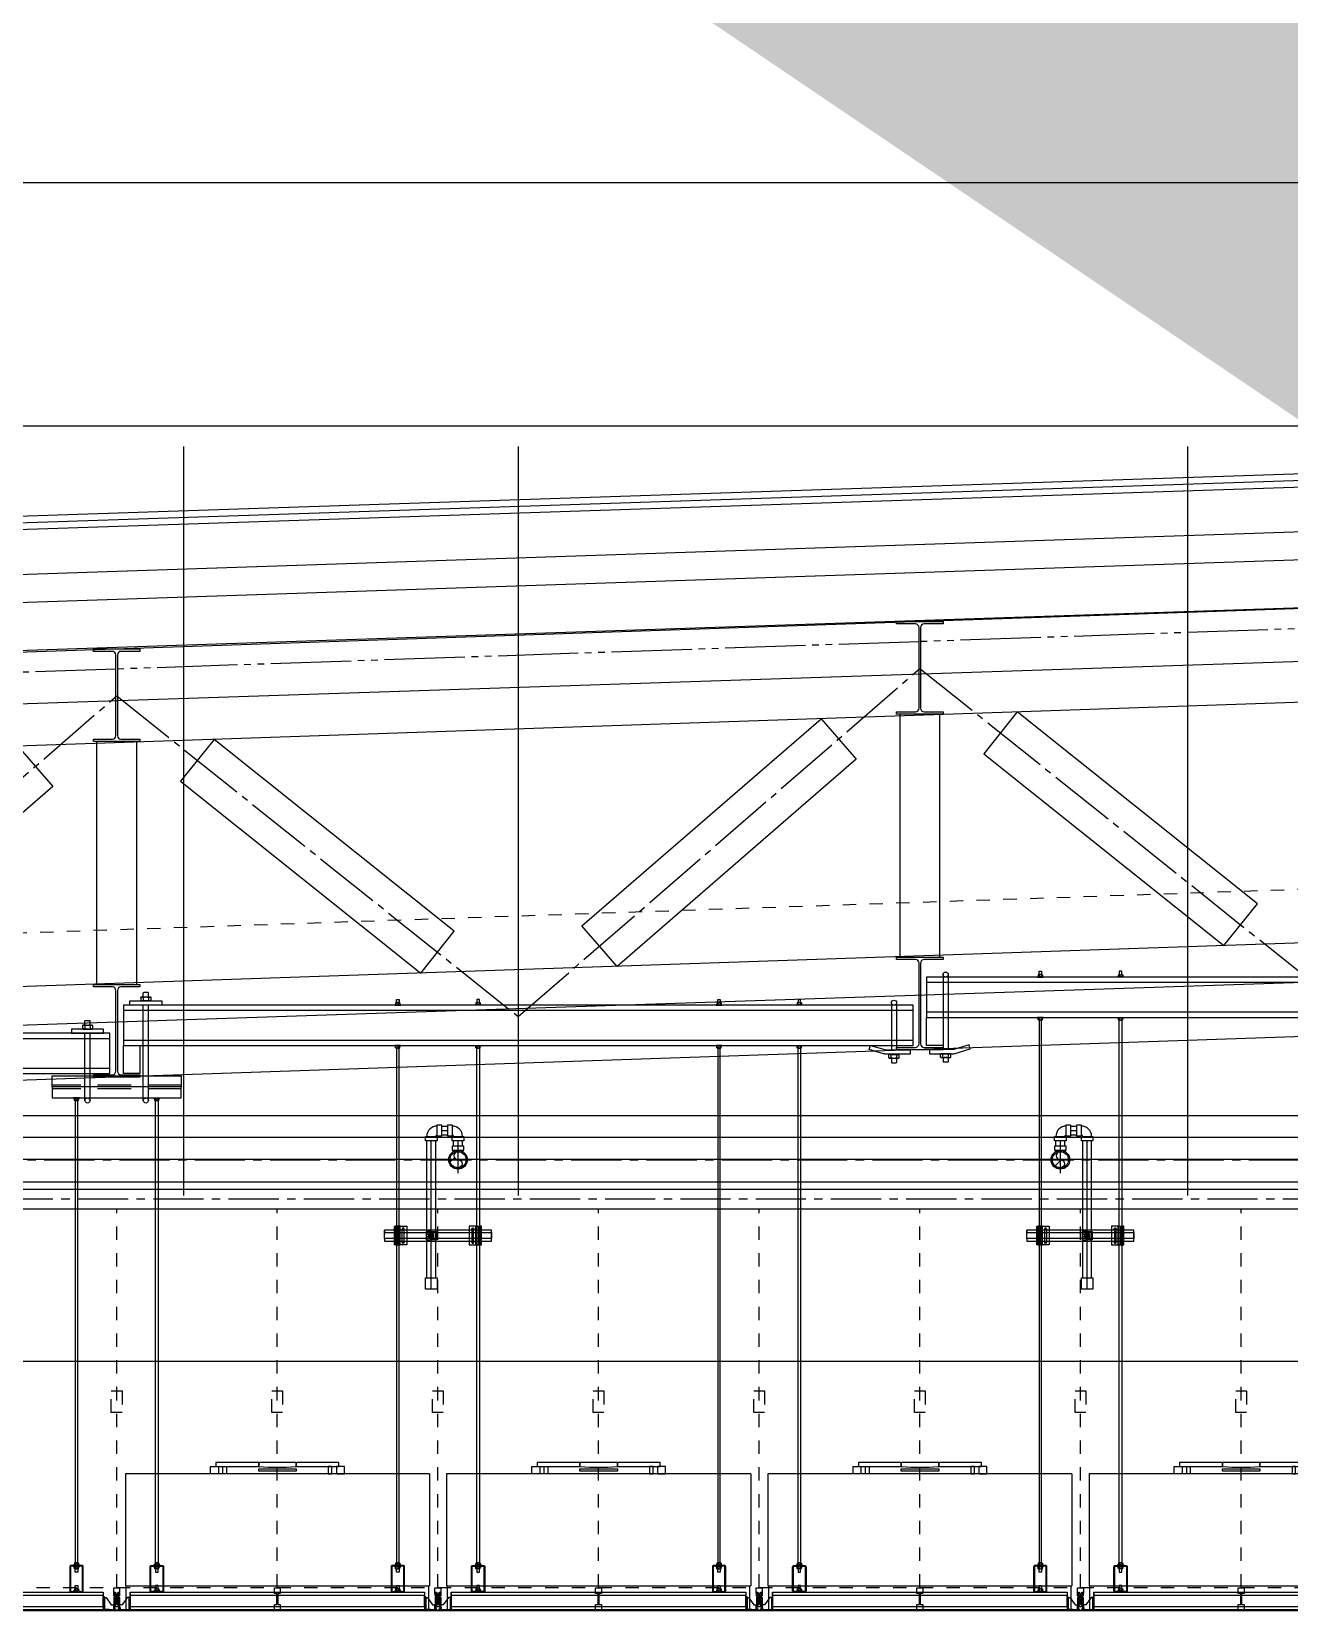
# Model space of a CAD drawing. Header units: millimetres. Extents: x -192235 to 515711, y 45168 to 947868.
# Drawn here: x 105682 to 110381, y 471200 to 477100 of the extents above; entities that cross this region are included whole.
import ezdxf

# ---------------------------------------------------------------- set-up
doc = ezdxf.new("R2010")
doc.units = ezdxf.units.MM
doc.header["$LTSCALE"] = 1000
doc.header["$PDMODE"] = 1
for name, pattern in [('CENTER2', [1.125, 0.75, -0.125, 0.125, -0.125]), ('HIDDEN', [0.375, 0.25, -0.125]), ('HIDDEN2', [4.7625, 3.175, -1.5875]), ('TPH12-SEC-@20-1$0$CENTERK0', [0.65, 0.5, -0.05, 0.05, -0.05]), ('TPH12-SEC-@20-1$0$CENTERK5', [6.916, 6.667, -0.083, 0.083, -0.083]), ('TPH12-SEC-@20-1$0$DOTK1', [0.1, 0.05, -0.05]), ('TPH12-SEC-@20-1$0$PHANTOMK1', [1.415, 1, -0.083, 0.083, -0.083, 0.083, -0.083]), ('YCD-Xfa-Sec-24$0$HIDDEN', [0.375, 0.25, -0.125]), ('YCD-Xfa-Sec-24$0$HIDDEN2', [0.1875, 0.125, -0.0625])]:
    doc.linetypes.add(name, pattern=pattern)
for name, color, linetype in [('FS-LINE', 10, 'Continuous'), ('TPH12-SEC-@20-1$0$$FFU', 252, 'TPH12-SEC-@20-1$0$DOTK1'), ('TPH12-SEC-@20-1$0$H-SIN', 252, 'TPH12-SEC-@20-1$0$CENTERK5'), ('TPH12-SEC-@20-1$0$MEJI', 252, 'Continuous'), ('TPH12-SEC-@20-1$0$SIAGE1', 252, 'Continuous'), ('TPH12-SEC-@20-1$0$STEEL2', 252, 'Continuous'), ('TPH12-SEC-@20-1$0$STEEL3', 252, 'Continuous'), ('TPH12-SEC-@20-1$0$SUGATA3', 252, 'Continuous'), ('YCD-Xfa-Sec-24$0$A-C-Ceil-Hand_3-8', 2, 'Continuous'), ('YCD-Xfa-Sec-24$0$A-C-Ceiling Grid', 15, 'Continuous'), ('YCD-Xfa-Sec-24$0$Ceil-Sup-150', 3, 'Continuous'), ('YCD-Xfa-Sec-24$0$Ceil-Sup-P1001', 3, 'Continuous'), ('YCD-Xfa-Sec-24$0$FFU', 145, 'Continuous'), ('YFM1P-短$0$M-FOUN', 252, 'Continuous')]:
    doc.layers.add(name, color=color, linetype=linetype)

# ---------------------------------------------------------------- blocks, each defined once
blk = doc.blocks.new('TPH12-SEC-@20-1')
at = {"layer": 'DEFPOINTS'}
for p, q in [((100000, 474600), (145000, 476100)), ((100000, 474400), (145000, 475900)), ((106250, 475550), (106250, 472750)), ((107500, 475550), (107500, 472750)), ((110000, 475550), (110000, 472750)), ((100000, 473200), (145000, 474700))]:
    blk.add_line(p, q, dxfattribs=at)
at = {"layer": 'TPH12-SEC-@20-1$0$$FFU'}
for p, q in [((129650, 474550.3), (100343.2, 473550.1)), ((106000, 471285), (106000, 472700)), ((106600, 471285), (106600, 472700)), ((107200, 471285), (107200, 472700)), ((107800, 471285), (107800, 472700)), ((108400, 471285), (108400, 472700)), ((109000, 471285), (109000, 472700)), ((109600, 471285), (109600, 472700)), ((110200, 471285), (110200, 472700)), ((189650, 471285), (100350, 471285)), ((189650, 471200), (100350, 471200))]:
    blk.add_line(p, q, dxfattribs=at)
for points in [[(105980, 471940), (105980, 472020), (105980, 472020), (106020, 472020), (106020, 471940)], [(106580, 471940), (106580, 472020), (106580, 472020), (106620, 472020), (106620, 471940)], [(107180, 471940), (107180, 472020), (107180, 472020), (107220, 472020), (107220, 471940)], [(107780, 471940), (107780, 472020), (107780, 472020), (107820, 472020), (107820, 471940)], [(108380, 471940), (108380, 472020), (108380, 472020), (108420, 472020), (108420, 471940)], [(108980, 471940), (108980, 472020), (108980, 472020), (109020, 472020), (109020, 471940)], [(109580, 471940), (109580, 472020), (109580, 472020), (109620, 472020), (109620, 471940)], [(110180, 471940), (110180, 472020), (110180, 472020), (110220, 472020), (110220, 471940)], [(106011, 471203), (106032.5, 471203), (106032.5, 471200), (105967.5, 471200), (105967.5, 471203), (105989, 471203), (105989, 471222), (105998.5, 471222), (105998.5, 471263), (105989, 471263), (105989, 471285), (106011, 471285), (106011, 471263), (106001.5, 471263), (106001.5, 471222), (106011, 471222)], [(106611, 471203), (106632.5, 471203), (106632.5, 471200), (106567.5, 471200), (106567.5, 471203), (106589, 471203), (106589, 471222), (106598.5, 471222), (106598.5, 471263), (106589, 471263), (106589, 471285), (106611, 471285), (106611, 471263), (106601.5, 471263), (106601.5, 471222), (106611, 471222)], [(107211, 471203), (107232.5, 471203), (107232.5, 471200), (107167.5, 471200), (107167.5, 471203), (107189, 471203), (107189, 471222), (107198.5, 471222), (107198.5, 471263), (107189, 471263), (107189, 471285), (107211, 471285), (107211, 471263), (107201.5, 471263), (107201.5, 471222), (107211, 471222)], [(107811, 471203), (107832.5, 471203), (107832.5, 471200), (107767.5, 471200), (107767.5, 471203), (107789, 471203), (107789, 471222), (107798.5, 471222), (107798.5, 471263), (107789, 471263), (107789, 471285), (107811, 471285), (107811, 471263), (107801.5, 471263), (107801.5, 471222), (107811, 471222)], [(108411, 471203), (108432.5, 471203), (108432.5, 471200), (108367.5, 471200), (108367.5, 471203), (108389, 471203), (108389, 471222), (108398.5, 471222), (108398.5, 471263), (108389, 471263), (108389, 471285), (108411, 471285), (108411, 471263), (108401.5, 471263), (108401.5, 471222), (108411, 471222)], [(109011, 471203), (109032.5, 471203), (109032.5, 471200), (108967.5, 471200), (108967.5, 471203), (108989, 471203), (108989, 471222), (108998.5, 471222), (108998.5, 471263), (108989, 471263), (108989, 471285), (109011, 471285), (109011, 471263), (109001.5, 471263), (109001.5, 471222), (109011, 471222)], [(109611, 471203), (109632.5, 471203), (109632.5, 471200), (109567.5, 471200), (109567.5, 471203), (109589, 471203), (109589, 471222), (109598.5, 471222), (109598.5, 471263), (109589, 471263), (109589, 471285), (109611, 471285), (109611, 471263), (109601.5, 471263), (109601.5, 471222), (109611, 471222)], [(110211, 471203), (110232.5, 471203), (110232.5, 471200), (110167.5, 471200), (110167.5, 471203), (110189, 471203), (110189, 471222), (110198.5, 471222), (110198.5, 471263), (110189, 471263), (110189, 471285), (110211, 471285), (110211, 471263), (110201.5, 471263), (110201.5, 471222), (110211, 471222)]]:
    blk.add_lwpolyline(points, close=True, dxfattribs=at)
at = {"layer": 'TPH12-SEC-@20-1$0$H-SIN'}
blk.add_line((84160.9, 471200), (201769.6, 471200), dxfattribs=at)
at = {"layer": 'TPH12-SEC-@20-1$0$MEJI'}
for p, q in [((143050, 476535), (98300, 476535)), ((115750, 475625), (98300, 475625))]:
    blk.add_line(p, q, dxfattribs=at)
at = {"layer": 'TPH12-SEC-@20-1$0$SIAGE1'}
for p, q in [((145000, 476382.9), (99350, 474861.2)), ((145000, 476277.8), (99538.5, 474762.4))]:
    blk.add_line(p, q, dxfattribs=at)
at = {"layer": 'TPH12-SEC-@20-1$0$STEEL2'}
for points in [[(108913, 474895.2), (109087, 474895.2), (109087, 474886.2), (109016, 474886.2, 0.414214), (109003, 474873.2), (109003, 474571.2, 0.414214), (109016, 474558.2), (109087, 474558.2), (109087, 474549.2), (108913, 474549.2), (108913, 474558.2), (108984, 474558.2, 0.414214), (108997, 474571.2), (108997, 474873.2, 0.414214), (108984, 474886.2), (108913, 474886.2)], [(105913, 474792.8), (106087, 474792.8), (106087, 474783.8), (106016, 474783.8, 0.414214), (106003, 474770.8), (106003, 474468.8, 0.414214), (106016, 474455.8), (106087, 474455.8), (106087, 474446.8), (105913, 474446.8), (105913, 474455.8), (105984, 474455.8, 0.414214), (105997, 474468.8), (105997, 474770.8, 0.414214), (105984, 474783.8), (105913, 474783.8)], [(108913, 473641.2), (109087, 473641.2), (109087, 473632.2), (109016, 473632.2, 0.414214), (109003, 473619.2), (109003, 473317.2, 0.414214), (109016, 473304.2), (109087, 473304.2), (109087, 473295.2), (108913, 473295.2), (108913, 473304.2), (108984, 473304.2, 0.414214), (108997, 473317.2), (108997, 473619.2, 0.414214), (108984, 473632.2), (108913, 473632.2)], [(105913, 473538.8), (106087, 473538.8), (106087, 473529.8), (106016, 473529.8, 0.414214), (106003, 473516.8), (106003, 473214.8, 0.414214), (106016, 473201.8), (106087, 473201.8), (106087, 473192.8), (105913, 473192.8), (105913, 473201.8), (105984, 473201.8, 0.414214), (105997, 473214.8), (105997, 473516.8, 0.414214), (105984, 473529.8), (105913, 473529.8)]]:
    blk.add_lwpolyline(points, format="xyb", close=True, dxfattribs=at)
at = {"layer": 'TPH12-SEC-@20-1$0$STEEL3'}
for p, q in [((129650, 475600), (100350, 474600)), ((129650, 475249.8), (100350, 474249.8)), ((129650, 474350.2), (100350, 473350.2)), ((129650, 474000), (100350, 473000))]:
    blk.add_line(p, q, dxfattribs=at)
at = {"layer": 'TPH12-SEC-@20-1$0$STEEL3', "linetype": 'TPH12-SEC-@20-1$0$PHANTOMK1', "ltscale": 0.3}
for p, q in [((111997, 474922.5), (109003, 474820.3)), ((108997, 474820.1), (106003, 474717.9)), ((105997, 474717.7), (103003, 474615.5))]:
    blk.add_line(p, q, dxfattribs=at)
at = {"layer": 'TPH12-SEC-@20-1$0$STEEL3', "linetype": 'TPH12-SEC-@20-1$0$CENTERK0', "ltscale": 0.5}
for p, q in [((107500, 473419.1), (109000, 474720.1)), ((109000, 474720.1), (110500, 473521.5)), ((104500, 473316.7), (106000, 474617.7)), ((106000, 474617.7), (107500, 473419.1))]:
    blk.add_line(p, q, dxfattribs=at)
at = {"layer": 'TPH12-SEC-@20-1$0$STEEL3'}
for points in [[(108925, 473641.2), (109075, 473641.2), (109075, 474549.2), (108925, 474549.2)], [(110136.2, 473684.2), (110261.1, 473840.4), (109363.8, 474557.4), (109238.9, 474401.2)], [(107869, 473606.8), (107738, 473757.9), (108631, 474532.4), (108762, 474381.3)], [(104869, 473504.4), (104738, 473655.5), (105631, 474430), (105762, 474278.9)], [(105925, 473538.8), (106075, 473538.8), (106075, 474446.8), (105925, 474446.8)], [(107136.2, 473581.8), (107261.1, 473738.1), (106363.8, 474455), (106238.9, 474298.8)]]:
    blk.add_lwpolyline(points, close=True, dxfattribs=at)
at = {"layer": 'TPH12-SEC-@20-1$0$SUGATA3'}
for p, q in [((145000, 476600), (99350, 475078.3)), ((145000, 476575), (99350, 475053.3)), ((145000, 476550), (99350, 475028.3))]:
    blk.add_line(p, q, dxfattribs=at)
blk = doc.blocks.new('YFM1P-短')
at = {"layer": 'YFM1P-短$0$M-FOUN'}
blk.add_line((190000, 473050), (100000, 473050), dxfattribs=at)
at = {"layer": 'YFM1P-短$0$M-FOUN', "color": 4}
for p, q in [((100000, 472885), (190000, 472885)), ((100000, 472130), (190000, 472130))]:
    blk.add_line(p, q, dxfattribs=at)
blk = doc.blocks.new('YCD-Xfa-Sec-24$0$Cap-4')
for p, q in [((1.76, 0), (-1.76, 0)), ((-1.9, -1.31), (-1.9, -0.18)), ((-1.9, -1.31), (-1.9, -0.18)), ((1.76, -1.49), (-1.76, -1.49)), ((1.76, -1.49), (-1.76, -1.49)), ((-1.39, -0.05), (-1.75, -0.05)), ((-1.39, -0.05), (-1.75, -0.05)), ((-1.39, -1.44), (-1.75, -1.44)), ((-1.39, -1.44), (-1.75, -1.44)), ((-1.02, -1.31), (-1.02, -0.18)), ((-1.02, -1.31), (-1.02, -0.18)), ((-0.95, -1.49), (-0.95, -3.09)), ((-0.95, -3.09), (-0.82, -3.22)), ((0.82, -3.22), (-0.82, -3.22)), ((0.53, -0.05), (-0.53, -0.05)), ((0.53, -0.05), (-0.53, -0.05)), ((0.53, -1.44), (-0.53, -1.44)), ((0.53, -1.44), (-0.53, -1.44)), ((0.82, -3.22), (0.95, -3.09)), ((0.95, -1.49), (0.95, -3.09)), ((1.02, -1.31), (1.02, -0.18)), ((1.02, -1.31), (1.02, -0.18)), ((1.39, -0.05), (1.75, -0.05)), ((1.39, -0.05), (1.75, -0.05)), ((1.39, -1.44), (1.75, -1.44)), ((1.39, -1.44), (1.75, -1.44)), ((1.9, -1.31), (1.9, -0.18)), ((1.9, -1.31), (1.9, -0.18))]:
    blk.add_line(p, q)
for centre, radius, start, end in [((-1.6, -0.27), 0.316, 120.56811, 163.207), ((-1.6, -0.27), 0.316, 120.56811, 163.207), ((-1.64, -0.33), 0.303, 111.89653, 149.5654), ((-1.64, -0.33), 0.303, 111.89653, 149.5654), ((-1.64, -1.16), 0.303, 210.4346, 248.10347), ((-1.64, -1.16), 0.303, 210.4346, 248.10347), ((-1.6, -1.22), 0.316, 196.793, 239.43189), ((-1.6, -1.22), 0.316, 196.793, 239.43189), ((-1.6, -1.26), 1.23, 61.78852, 80.11234), ((-1.6, -1.26), 1.23, 61.78852, 80.11234), ((-1.6, -0.23), 1.23, 279.88766, 298.21148), ((-1.6, -0.23), 1.23, 279.88766, 298.21148), ((-0.43, -1.46), 1.41, 94.15324, 114.87611), ((-0.43, -1.46), 1.41, 94.15324, 114.87611), ((-0.43, -0.03), 1.41, 245.12389, 265.84676), ((-0.43, -0.03), 1.41, 245.12389, 265.84676), ((0.43, -1.46), 1.41, 65.12389, 85.84676), ((0.43, -1.46), 1.41, 65.12389, 85.84676), ((0.43, -0.03), 1.41, 274.15324, 294.87611), ((0.43, -0.03), 1.41, 274.15324, 294.87611), ((1.6, -1.26), 1.23, 99.88766, 118.21148), ((1.6, -1.26), 1.23, 99.88766, 118.21148), ((1.6, -0.23), 1.23, 241.78852, 260.11234), ((1.6, -0.23), 1.23, 241.78852, 260.11234), ((1.64, -0.33), 0.303, 30.4346, 68.10347), ((1.64, -0.33), 0.303, 30.4346, 68.10347), ((1.64, -1.16), 0.303, 291.89653, 329.5654), ((1.64, -1.16), 0.303, 291.89653, 329.5654), ((1.6, -0.27), 0.316, 16.793, 59.43189), ((1.6, -0.27), 0.316, 16.793, 59.43189), ((1.6, -1.22), 0.316, 300.56811, 343.207), ((1.6, -1.22), 0.316, 300.56811, 343.207)]:
    blk.add_arc(centre, radius, start, end)
blk = doc.blocks.new('YCD-Xfa-Sec-24$0$cg-1')
blk.add_lwpolyline([(0, 68), (0, 0), (1100, 0), (1100, 2.8), (0, 2.8), (0, 15.2), (1100, 15.2), (1100, 55.7), (0, 55.7), (0, 68), (1100, 68), (1100, 0)])
blk = doc.blocks.new('YCD-Xfa-Sec-24$0$Ceil-4T')
for p, q in [((0.45, 5.1), (0, 5.1)), ((0, 5.1), (0, 0)), ((2.2, 0.33), (0, 0.33)), ((0, 0.25), (2.2, 0.25)), ((2.2, 0), (0, 0)), ((0.45, 4.8), (0.45, 5.1)), ((0.45, 4.8), (0.45, 0.33)), ((0.45, 4.8), (1.05, 4.8)), ((0.6, 0.33), (2.2, 0.33)), ((1.05, 4.8), (3, 2.05)), ((3, 2.05), (3.95, 2.05)), ((3.95, 1.55), (3.75, 0.88)), ((3.75, 0.88), (3.95, 0.88)), ((3.75, 0.88), (3.75, 0.25)), ((3.95, 4.8), (3.95, 0.3)), ((3.95, 0.88), (3.95, 1.55)), ((3.95, 0.88), (3.95, 0.45)), ((4.3, 5.1), (4.25, 5.1)), ((5.75, 5.1), (5.7, 5.1)), ((6.05, 4.8), (6.05, 0.3)), ((7, 2.05), (6.05, 2.05)), ((6.05, 1.55), (6.25, 0.88)), ((6.05, 0.88), (6.05, 1.55)), ((6.25, 0.88), (6.05, 0.88)), ((6.05, 0.88), (6.05, 0.45)), ((6.25, 0.88), (6.25, 0.25)), ((8.95, 4.8), (7, 2.05)), ((7.8, 0.33), (10, 0.33)), ((10, 0.25), (7.8, 0.25)), ((10, 0), (7.8, 0)), ((9.55, 4.8), (8.95, 4.8)), ((9.55, 5.1), (10, 5.1)), ((9.55, 4.8), (9.55, 5.1)), ((9.55, 4.8), (9.55, 0.28)), ((10, 5.1), (10, 0))]:
    blk.add_line(p, q)
for points in [[(5.58, 0.1), (5.54, 0.1, -0.414214), (5.5, 0.14), (5.5, 0.58, -0.414214), (5.52, 0.6), (5.82, 0.6, 0.414214), (5.84, 0.62), (5.84, 1.2, 0.414214), (5.74, 1.3), (4.26, 1.3, 0.414214), (4.16, 1.2), (4.16, 0.62, 0.414214), (4.18, 0.6), (4.48, 0.6, -0.414214), (4.5, 0.58), (4.5, 0.14, -0.414214), (4.46, 0.1), (4.42, 0.1, 0.414214), (4.4, 0.08), (4.4, 0.04, -0.414214), (4.36, 0), (2.24, 0, -0.414214), (2.2, 0.04), (2.2, 0.25), (2.2, 0.28, -0.414214), (2.25, 0.33), (2.27, 0.33, -0.414214), (2.32, 0.28), (2.32, 0.27, 0.414214), (2.34, 0.25), (3.87, 0.25, 0.414214), (3.97, 0.35), (3.97, 1.48, -0.414214), (3.99, 1.5), (4.2, 1.5, 0.414214), (4.3, 1.6), (4.3, 5.4, 0.414214), (4.2, 5.5), (3.96, 5.5, -0.414214), (3.94, 5.52), (3.94, 6.76, -0.414214), (3.98, 6.8), (4.46, 6.8, -0.414214), (4.5, 6.76), (4.5, 6.42, -0.414214), (4.48, 6.4), (4.18, 6.4, 0.414214), (4.16, 6.38), (4.16, 5.8, 0.414214), (4.26, 5.7), (5.74, 5.7, 0.414214), (5.84, 5.8), (5.84, 6.38, 0.414214), (5.82, 6.4), (5.52, 6.4, -0.414214), (5.5, 6.42), (5.5, 6.76, -0.414214), (5.54, 6.8), (6.02, 6.8, -0.414214), (6.06, 6.76), (6.06, 5.52, -0.414214), (6.04, 5.5), (5.8, 5.5, 0.414214), (5.7, 5.4), (5.7, 1.6, 0.414214), (5.8, 1.5), (6.01, 1.5, -0.414214), (6.03, 1.48), (6.03, 0.35, 0.414214), (6.13, 0.25), (7.66, 0.25, 0.414214), (7.68, 0.27), (7.68, 0.28, -0.414214), (7.73, 0.33), (7.75, 0.33, -0.414214), (7.8, 0.28), (7.8, 0.25), (7.8, 0.04, -0.414214), (7.76, 0), (5.64, 0, -0.414214), (5.6, 0.04), (5.6, 0.08, 0.414214)], [(4.52, 5.5, 0.414214), (4.42, 5.4), (4.42, 5.2, 0.414214), (4.52, 5.1), (5.48, 5.1, 0.414214), (5.58, 5.2), (5.58, 5.4, 0.414214), (5.48, 5.5)], [(5.58, 3.24, -0.684718), (5.41, 3.17, 0.441058), (4.59, 3.17, -0.684718), (4.42, 3.24), (4.42, 4.38), (4.42, 4.8, -0.414214), (4.52, 4.9), (5.48, 4.9, -0.414214), (5.58, 4.8), (5.58, 4.38)], [(5, 1.5), (5.48, 1.5, 0.414214), (5.58, 1.6), (5.58, 2.36, 0.684718), (5.41, 2.43, -0.441058), (4.59, 2.43, 0.684718), (4.42, 2.36), (4.42, 1.6, 0.414214), (4.52, 1.5)]]:
    blk.add_lwpolyline(points, format="xyb", close=True)
blk.add_circle((5, 2.8), 0.375)
for centre, radius, start, end in [((3.75, 0.45), 0.2, 270, 0), ((4.25, 4.8), 0.3, 90, 180), ((5.75, 4.8), 0.3, 0, 90), ((6.25, 0.45), 0.2, 180, 270)]:
    blk.add_arc(centre, radius, start, end)
for p in [(2.2, 0), (2.2, 0), (2.2, 0), (2.2, 0), (2.2, 0), (2.2, 0), (2.2, 0), (2.2, 0), (2.2, 0), (2.2, 0), (2.2, 0), (2.2, 0), (2.2, 0), (2.2, 0), (2.2, 0), (2.2, 0), (2.2, 0), (3.95, 0.35), (3.97, 0.41), (4.16, 0.64), (4.54, 5.1), (4.56, 4.9), (4.58, 5.1), (5.84, 0.65), (5.85, 0.67), (6.03, 0.41), (6.05, 0.35), (7.8, 0)]:
    blk.add_point(p)
blk = doc.blocks.new('YCD-Xfa-Sec-24$0$FFU-120x120x55')
for p, q in [((-56.8, 50.8), (-56.8, 9)), ((56.8, 50.8), (-56.8, 50.8)), ((56.8, 50.8), (56.8, 9)), ((-56.8, 9), (56.8, 9)), ((-56.5, 0), (-56.5, 9)), ((56.5, 0), (56.5, 9)), ((-56.5, 0), (56.5, 0))]:
    blk.add_line(p, q)
for points in [[(-22.03, 50.8), (-25, 50.8), (-25, 53.5), (-22.03, 53.5), (-22.03, 51.04)], [(-19, 50.8), (-20.35, 50.8), (-20.35, 53.5), (-19, 53.5), (-19, 51.04)], [(19, 50.8), (20.35, 50.8), (20.35, 53.5), (19, 53.5), (19, 50.95)], [(22.03, 50.8), (25, 50.8), (25, 53.5), (22.03, 53.5), (22.03, 50.95)], [(-7, 51.8), (-7, 52.7), (7, 52.7), (7, 51.8)]]:
    blk.add_lwpolyline(points, close=True)
for points in [[(-7, 54.87, 0.414214), (-7.13, 55), (-23, 55), (-23, 53.5), (-7.13, 53.5, 0.414214), (-7, 53.63)], [(6.87, 53.49, 0.396463), (7, 53.63), (7, 54.87, 0.414214), (6.87, 55), (-6.87, 55, 0.414214), (-7, 54.87), (-7, 53.63, 0.396539), (-6.87, 53.49, 0.029282)], [(7.13, 53.5), (23, 53.5), (23, 55), (7.13, 55, 0.414214), (7, 54.87), (7, 53.63, 0.414214)]]:
    blk.add_lwpolyline(points, format="xyb", close=True)
blk = doc.blocks.new('YCD-Xfa-Sec-24$0$Cap-3')
for p, q in [((-8, 2.8), (-11, 2)), ((-11, 2), (-11, 0)), ((-11, 2), (11, 2)), ((-11, 0), (11, 0)), ((-8, 9.2), (-8, 2.8)), ((0, 10), (-6, 10)), ((-4, 9.2), (-4, 2.8)), ((6, 10), (0, 10)), ((4, 2.8), (4, 9.2)), ((8, 9.2), (8, 2.8)), ((8, 2.8), (11, 2)), ((11, 2), (11, 0))]:
    blk.add_line(p, q)
for centre, radius, start, end in [((-6, 7.1), 2.9, 46.39718, 133.60282), ((-6, 4.9), 2.9, 226.39718, 313.60282), ((0, -0.4), 10.4, 67.38014, 112.61986), ((0, 12.4), 10.4, 247.38014, 292.61986), ((6, 7.1), 2.9, 46.39718, 133.60282), ((6, 4.9), 2.9, 226.39718, 313.60282)]:
    blk.add_arc(centre, radius, start, end)
blk = doc.blocks.new('YCD-Xfa-Sec-24')
at = {"layer": 'YCD-Xfa-Sec-24$0$A-C-Ceil-Hand_3-8', "elevation": 0}
for points in [[(600245.2, 403588.3), (600254.8, 403588.3), (600254.8, 403576.3), (600245.2, 403576.3)], [(600554.8, 403588.3), (600545.2, 403588.3), (600545.2, 403576.3), (600554.8, 403576.3)], [(601445.2, 403483.4), (601454.8, 403483.4), (601454.8, 403471.4), (601445.2, 403471.4)], [(601754.8, 403483.4), (601745.2, 403483.4), (601745.2, 403471.4), (601754.8, 403471.4)], [(602645.2, 403483.4), (602654.8, 403483.4), (602654.8, 403471.4), (602645.2, 403471.4)], [(602954.8, 403483.4), (602945.2, 403483.4), (602945.2, 403471.4), (602954.8, 403471.4)], [(600245.2, 401378), (600254.8, 401378), (600254.8, 403406.3), (600245.2, 403406.3)], [(600554.8, 401378), (600545.2, 401378), (600545.2, 403406.3), (600554.8, 403406.3)], [(601445.2, 401378), (601454.8, 401378), (601454.8, 403301.4), (601445.2, 403301.4)], [(601754.8, 401378), (601745.2, 401378), (601745.2, 403301.4), (601754.8, 403301.4)], [(602645.2, 401378), (602654.8, 401378), (602654.8, 403301.4), (602645.2, 403301.4)], [(602954.8, 401378), (602945.2, 401378), (602945.2, 403301.4), (602954.8, 403301.4)], [(603845.2, 401378), (603854.8, 401378), (603854.8, 403105), (603845.2, 403105)], [(604154.8, 401378), (604145.2, 401378), (604145.2, 403105), (604154.8, 403105)], [(600254.8, 401343), (600245.2, 401343), (600245.2, 401355), (600254.8, 401355)], [(600545.2, 401343), (600554.8, 401343), (600554.8, 401355), (600545.2, 401355)], [(601454.8, 401343), (601445.2, 401343), (601445.2, 401355), (601454.8, 401355)], [(601745.2, 401343), (601754.8, 401343), (601754.8, 401355), (601745.2, 401355)], [(602654.8, 401343), (602645.2, 401343), (602645.2, 401355), (602654.8, 401355)], [(602945.2, 401343), (602954.8, 401343), (602954.8, 401355), (602945.2, 401355)], [(603854.8, 401343), (603845.2, 401343), (603845.2, 401355), (603854.8, 401355)], [(604145.2, 401343), (604154.8, 401343), (604154.8, 401355), (604145.2, 401355)], [(600254.8, 401281), (600245.2, 401281), (600245.2, 401293), (600254.8, 401293)], [(600545.2, 401281), (600554.8, 401281), (600554.8, 401293), (600545.2, 401293)], [(601454.8, 401281), (601445.2, 401281), (601445.2, 401293), (601454.8, 401293)], [(601745.2, 401281), (601754.8, 401281), (601754.8, 401293), (601745.2, 401293)], [(602654.8, 401281), (602645.2, 401281), (602645.2, 401293), (602654.8, 401293)], [(602945.2, 401281), (602954.8, 401281), (602954.8, 401293), (602945.2, 401293)], [(603854.8, 401281), (603845.2, 401281), (603845.2, 401293), (603854.8, 401293)], [(604145.2, 401281), (604154.8, 401281), (604154.8, 401293), (604145.2, 401293)]]:
    blk.add_lwpolyline(points, close=True, dxfattribs=at)
for points in [[(600225, 401363), (600225, 401273, 0.414214), (600230, 401268), (600270, 401268, 0.414214), (600275, 401273), (600275, 401363, 0.414214), (600270, 401368), (600230, 401368, 0.414214)], [(600228, 401363), (600228, 401273, 0.414214), (600230, 401271), (600270, 401271, 0.414214), (600272, 401273), (600272, 401363, 0.414214), (600270, 401365), (600230, 401365, 0.414214)], [(600575, 401363), (600575, 401273, -0.414214), (600570, 401268), (600530, 401268, -0.414214), (600525, 401273), (600525, 401363, -0.414214), (600530, 401368), (600570, 401368, -0.414214)], [(600572, 401363), (600572, 401273, -0.414214), (600570, 401271), (600530, 401271, -0.414214), (600528, 401273), (600528, 401363, -0.414214), (600530, 401365), (600570, 401365, -0.414214)], [(601425, 401363), (601425, 401273, 0.414214), (601430, 401268), (601470, 401268, 0.414214), (601475, 401273), (601475, 401363, 0.414214), (601470, 401368), (601430, 401368, 0.414214)], [(601428, 401363), (601428, 401273, 0.414214), (601430, 401271), (601470, 401271, 0.414214), (601472, 401273), (601472, 401363, 0.414214), (601470, 401365), (601430, 401365, 0.414214)], [(601775, 401363), (601775, 401273, -0.414214), (601770, 401268), (601730, 401268, -0.414214), (601725, 401273), (601725, 401363, -0.414214), (601730, 401368), (601770, 401368, -0.414214)], [(601772, 401363), (601772, 401273, -0.414214), (601770, 401271), (601730, 401271, -0.414214), (601728, 401273), (601728, 401363, -0.414214), (601730, 401365), (601770, 401365, -0.414214)], [(602625, 401363), (602625, 401273, 0.414214), (602630, 401268), (602670, 401268, 0.414214), (602675, 401273), (602675, 401363, 0.414214), (602670, 401368), (602630, 401368, 0.414214)], [(602628, 401363), (602628, 401273, 0.414214), (602630, 401271), (602670, 401271, 0.414214), (602672, 401273), (602672, 401363, 0.414214), (602670, 401365), (602630, 401365, 0.414214)], [(602975, 401363), (602975, 401273, -0.414214), (602970, 401268), (602930, 401268, -0.414214), (602925, 401273), (602925, 401363, -0.414214), (602930, 401368), (602970, 401368, -0.414214)], [(602972, 401363), (602972, 401273, -0.414214), (602970, 401271), (602930, 401271, -0.414214), (602928, 401273), (602928, 401363, -0.414214), (602930, 401365), (602970, 401365, -0.414214)], [(603825, 401363), (603825, 401273, 0.414214), (603830, 401268), (603870, 401268, 0.414214), (603875, 401273), (603875, 401363, 0.414214), (603870, 401368), (603830, 401368, 0.414214)], [(603828, 401363), (603828, 401273, 0.414214), (603830, 401271), (603870, 401271, 0.414214), (603872, 401273), (603872, 401363, 0.414214), (603870, 401365), (603830, 401365, 0.414214)], [(604175, 401363), (604175, 401273, -0.414214), (604170, 401268), (604130, 401268, -0.414214), (604125, 401273), (604125, 401363, -0.414214), (604130, 401368), (604170, 401368, -0.414214)], [(604172, 401363), (604172, 401273, -0.414214), (604170, 401271), (604130, 401271, -0.414214), (604128, 401273), (604128, 401363, -0.414214), (604130, 401365), (604170, 401365, -0.414214)]]:
    blk.add_lwpolyline(points, format="xyb", close=True, dxfattribs=at)
at = {"layer": 'YCD-Xfa-Sec-24$0$Ceil-Sup-150'}
for p, q in [((600893.9, 403575.9), (600893.9, 403296.4)), ((600913, 403575.9), (600913, 403296.4)), ((601087, 403471), (601087, 403294.4)), ((601106, 403471), (601106, 403294.4)), ((603881.4, 403105.5), (603881.4, 403461.4)), ((603900.5, 403105.5), (603900.5, 403461.4)), ((604099.5, 403105.5), (604099.5, 403356.6)), ((604118.5, 403105.5), (604118.5, 403356.6))]:
    blk.add_line(p, q, dxfattribs=at)
for points in [[(598025, 403566.3), (600975, 403566.3), (600975, 403416.3), (598025, 403416.3)], [(598025, 403546.3), (600975, 403546.3), (600975, 403436.3), (598025, 403436.3)], [(601025, 403461.4), (603975, 403461.4), (603975, 403311.4), (601025, 403311.4)], [(603831, 403461.4), (603951, 403461.4), (603951, 403477.4), (603831, 403477.4)], [(600975, 403416.3), (600913, 403416.3), (600913, 403311.4), (600975, 403311.4)], [(601025, 403441.4), (603975, 403441.4), (603975, 403331.4), (601025, 403331.4)], [(604025, 403356.6), (606975, 403356.6), (606975, 403206.6), (604025, 403206.6)], [(604025, 403336.6), (606975, 403336.6), (606975, 403226.6), (604025, 403226.6)], [(604169, 403356.6), (604049, 403356.6), (604049, 403372.6), (604169, 403372.6)], [(603975, 403311.4), (603913, 403311.4), (603913, 403206.6), (603975, 403206.6)]]:
    blk.add_lwpolyline(points, close=True, dxfattribs=at)
for points in [[(600877.4, 403280.4, -0.072199), (600864.3, 403282.3), (600811.4, 403298), (600816, 403313.4), (600868.8, 403297.7, 0.072199), (600877.4, 403296.4), (600963.5, 403296.4), (600963.5, 403280.4)], [(601122.6, 403278.4, 0.072199), (601135.7, 403280.3), (601188.6, 403296), (601184, 403311.4), (601131.2, 403295.7, -0.072199), (601122.6, 403294.4), (601036.5, 403294.4), (601036.5, 403278.4)]]:
    blk.add_lwpolyline(points, format="xyb", close=True, dxfattribs=at)
for centre, start, end in [((600903.5, 403575.9), 0, 180), ((601096.5, 403471), 0, 180), ((603891, 403105.5), 180, 0), ((604109, 403105.5), 180, 0)]:
    blk.add_arc(centre, 9.53, start, end, dxfattribs=at)
at = {"layer": 'YCD-Xfa-Sec-24$0$Ceil-Sup-150', "linetype": 'YCD-Xfa-Sec-24$0$HIDDEN', "ltscale": 0.01}
for centre, start, end in [((600903.5, 403575.9), 180, 0), ((601096.5, 403471), 180, 0), ((603891, 403105.5), 0, 180), ((604109, 403105.5), 0, 180)]:
    blk.add_arc(centre, 9.53, start, end, dxfattribs=at)
at = {"layer": 'YCD-Xfa-Sec-24$0$Ceil-Sup-P1001', "linetype": 'YCD-Xfa-Sec-24$0$HIDDEN2'}
for p, q in [((603758.6, 403163.4), (604241.4, 403163.4)), ((603758.6, 403149.1), (604241.4, 403149.1))]:
    blk.add_line(p, q, dxfattribs=at)
at = {"layer": 'YCD-Xfa-Sec-24$0$Ceil-Sup-P1001'}
for points in [[(603758.6, 403156.3), (604241.4, 403156.3), (604241.4, 403197.6), (603758.6, 403197.6)], [(603758.6, 403156.3), (604241.4, 403156.3), (604241.4, 403115), (603758.6, 403115)]]:
    blk.add_lwpolyline(points, close=True, dxfattribs=at)
at = {"layer": 'YCD-Xfa-Sec-24$0$A-C-Ceil-Hand_3-8'}
for p in [(600250, 403566.3), (601450, 403461.4), (602650, 403461.4), (600250, 401368, 0), (601450, 401368, 0), (602650, 401368, 0), (603850, 401368, 0), (600250, 401271, 0), (601450, 401271, 0), (602650, 401271, 0), (603850, 401271, 0)]:
    blk.add_blockref('YCD-Xfa-Sec-24$0$Cap-3', p, dxfattribs=at)
at = {"layer": 'YCD-Xfa-Sec-24$0$A-C-Ceil-Hand_3-8', "xscale": -1}
for p in [(600550, 403566.3), (601750, 403461.4), (602950, 403461.4), (600550, 401368, 0), (601750, 401368, 0), (602950, 401368, 0), (604150, 401368, 0), (600550, 401271, 0), (601750, 401271, 0), (602950, 401271, 0), (604150, 401271, 0)]:
    blk.add_blockref('YCD-Xfa-Sec-24$0$Cap-3', p, dxfattribs=at)
at = {"layer": 'YCD-Xfa-Sec-24$0$A-C-Ceil-Hand_3-8', "rotation": 180}
for p in [(600250, 403416.3), (601450, 403311.4), (602650, 403311.4), (603850, 403115), (600250, 401365, 0), (601450, 401365, 0), (602650, 401365, 0), (603850, 401365, 0)]:
    blk.add_blockref('YCD-Xfa-Sec-24$0$Cap-3', p, dxfattribs=at)
at = {"layer": 'YCD-Xfa-Sec-24$0$A-C-Ceil-Hand_3-8', "xscale": -1, "rotation": 180}
for p in [(600550, 403416.3), (601750, 403311.4), (602950, 403311.4), (604150, 403115), (600550, 401365, 0), (601750, 401365, 0), (602950, 401365, 0), (604150, 401365, 0)]:
    blk.add_blockref('YCD-Xfa-Sec-24$0$Cap-3', p, dxfattribs=at)
at = {"layer": 'YCD-Xfa-Sec-24$0$A-C-Ceiling Grid', "xscale": -1}
for p in [(600350, 401200, 0), (601550, 401200, 0), (602750, 401200, 0), (603950, 401200, 0), (605150, 401200, 0)]:
    blk.add_blockref('YCD-Xfa-Sec-24$0$cg-1', p, dxfattribs=at)
at = {"layer": 'YCD-Xfa-Sec-24$0$A-C-Ceiling Grid', "xscale": -10, "yscale": 10, "zscale": 10}
for p in [(600450, 401200, 0), (601650, 401200, 0), (602850, 401200, 0), (604050, 401200, 0)]:
    blk.add_blockref('YCD-Xfa-Sec-24$0$Ceil-4T', p, dxfattribs=at)
at = {"layer": 'YCD-Xfa-Sec-24$0$Ceil-Sup-150', "yscale": 10, "zscale": 10, "rotation": 180}
for p, xscale in [((603891, 403477.4), 10), ((604109, 403372.6), -10)]:
    blk.add_blockref('YCD-Xfa-Sec-24$0$Cap-4', p, dxfattribs=dict(at, xscale=xscale))
at = {"layer": 'YCD-Xfa-Sec-24$0$Ceil-Sup-150', "yscale": 10, "zscale": 10}
for p, xscale in [((600903.5, 403280.4), -10), ((601096.5, 403278.4), 10)]:
    blk.add_blockref('YCD-Xfa-Sec-24$0$Cap-4', p, dxfattribs=dict(at, xscale=xscale))
at = {"layer": 'YCD-Xfa-Sec-24$0$FFU', "xscale": -10, "yscale": 10, "zscale": 10}
for p in [(599799.6, 401202.5, 0), (600999.6, 401202.5, 0), (602199.6, 401202.5, 0), (603399.6, 401202.5, 0)]:
    blk.add_blockref('YCD-Xfa-Sec-24$0$FFU-120x120x55', p, dxfattribs=at)
blk = doc.blocks.new('FS-90-25A')
at = {"layer": 'FS-LINE'}
for points in [[(2.15, -1.6), (-2.15, -1.6), (-2.15, 0), (2.15, 0)], [(-2.21, -1.66), (-2.21, -5.96), (-3.81, -5.96), (-3.81, -1.66)]]:
    blk.add_lwpolyline(points, close=True, dxfattribs=at)
for radius in [0.54, 3.88]:
    blk.add_arc((-2.21, -1.6), radius, 270, 0, dxfattribs=at)
blk = doc.blocks.new('L30-SP-TD-50x25-rd48.41375')
at = {"layer": 'FS-LINE'}
h = blk.add_hatch(dxfattribs=at)
h.set_pattern_fill('ANSI31', color=1, scale=1.5, style=0)
h.set_pattern_definition([(45, (-11264.6674, 12496.2735), (-3.367596, 3.367596), [])])
edge = h.paths.add_edge_path()
edge.add_arc((-7687.5, 18898.41), 3.02, 90, 270)
edge.add_arc((-7687.5, 18896.91), 1.51, 270, 450)
edge.add_arc((-7687.5, 18899.92), 1.51, 90, 270, ccw=False)
for p, q in [((-7683.69, 18911.02), (-7681.31, 18911.02)), ((-7689.17, 18903.54), (-7689.17, 18905.54)), ((-7685.83, 18903.54), (-7685.83, 18905.54)), ((-7683.69, 18907.68), (-7681.31, 18907.68)), ((-7679.17, 18854.25), (-7679.17, 18905.54)), ((-7675.83, 18854.25), (-7675.83, 18905.54)), ((-7689.17, 18901.94), (-7689.47, 18901.3)), ((-7685.83, 18901.94), (-7685.53, 18901.3)), ((-7695, 18873.56), (-7695, 18866.56)), ((-7678.35, 18869.5), (-7678.35, 18870.63)), ((-7677.9, 18870.81), (-7678.3, 18870.81)), ((-7678.3, 18870.44), (-7677.9, 18870.44)), ((-7678.3, 18869.69), (-7677.9, 18869.69)), ((-7677.9, 18869.31), (-7678.3, 18869.31)), ((-7677.9, 18870.81), (-7677.85, 18870.91)), ((-7677.9, 18869.31), (-7677.85, 18869.21)), ((-7677.85, 18869.21), (-7677.85, 18870.91)), ((-7677.85, 18870.91), (-7677.75, 18870.91)), ((-7677.75, 18869.21), (-7677.85, 18869.21)), ((-7677.75, 18870.91), (-7677.75, 18869.21)), ((-7677.25, 18869.21), (-7677.25, 18870.91)), ((-7677.25, 18870.91), (-7677.15, 18870.91)), ((-7677.15, 18869.21), (-7677.25, 18869.21)), ((-7677.15, 18870.91), (-7677.15, 18869.21)), ((-7677.1, 18870.81), (-7677.15, 18870.91)), ((-7677.1, 18869.31), (-7677.15, 18869.21)), ((-7677.1, 18870.81), (-7676.7, 18870.81)), ((-7676.7, 18870.44), (-7677.1, 18870.44)), ((-7676.7, 18869.69), (-7677.1, 18869.69)), ((-7677.1, 18869.31), (-7676.7, 18869.31)), ((-7676.65, 18870.63), (-7676.65, 18869.5)), ((-7665, 18873.56), (-7665, 18866.56))]:
    blk.add_line(p, q, dxfattribs=at)
at = {"layer": 'FS-LINE', "color": 1, "linetype": 'CENTER2', "ltscale": 0.01}
blk.add_line((-7687.5, 18903.43), (-7687.5, 18905.54), dxfattribs=at)
at = {"layer": 'FS-LINE', "color": 1, "linetype": 'CENTER2', "ltscale": 0.1}
for p, q in [((-7683.69, 18909.35), (-7681.31, 18909.35)), ((-7677.5, 18850), (-7677.5, 18905.54))]:
    blk.add_line(p, q, dxfattribs=at)
at = {"layer": 'FS-LINE', "color": 1, "linetype": 'CENTER2', "ltscale": 0.05}
for p, q in [((-7692.52, 18898.41), (-7682.48, 18898.41)), ((-7687.5, 18893.4), (-7687.5, 18903.43))]:
    blk.add_line(p, q, dxfattribs=at)
at = {"layer": 'FS-LINE'}
for points in [[(-7687.5, 18901.43, 1), (-7687.5, 18898.41, -1), (-7687.5, 18895.4, -1)], [(-7692.7, 18872.46), (-7692.7, 18867.66, -1), (-7693.3, 18867.66), (-7693.3, 18872.46, -1)], [(-7667.3, 18872.46), (-7667.3, 18867.66, 1), (-7666.7, 18867.66), (-7666.7, 18872.46, 1)]]:
    blk.add_lwpolyline(points, format="xyb", close=True, dxfattribs=at)
for points in [[(-7689.65, 18901.94), (-7685.35, 18901.94), (-7685.35, 18903.54), (-7689.65, 18903.54)], [(-7677.75, 18871.61), (-7679.42, 18871.61), (-7679.42, 18868.51), (-7677.75, 18868.51)], [(-7677.75, 18871.61), (-7677.5, 18871.61), (-7677.5, 18868.51), (-7677.75, 18868.51)], [(-7677.5, 18871.61), (-7677.25, 18871.61), (-7677.25, 18868.51), (-7677.5, 18868.51)], [(-7677.25, 18871.61), (-7675.58, 18871.61), (-7675.58, 18868.51), (-7677.25, 18868.51)], [(-7679.65, 18850), (-7679.65, 18854.25), (-7675.35, 18854.25), (-7675.35, 18850)]]:
    blk.add_lwpolyline(points, close=True, dxfattribs=at)
for points in [[(-7700, 18868.95), (-7700, 18868), (-7660, 18868), (-7660, 18872.13), (-7700, 18872.13), (-7700, 18871.18), (-7660, 18871.18), (-7660, 18868.95), (-7700, 18868.95), (-7700, 18872.13)], [(-7694.15, 18873.56), (-7695.95, 18873.56), (-7695.95, 18866.56), (-7694.15, 18866.56), (-7694.15, 18873.56), (-7691.65, 18873.56), (-7691.65, 18866.56), (-7696.25, 18866.56), (-7696.25, 18873.56), (-7695.95, 18873.56)], [(-7678.35, 18870.46), (-7679.25, 18870.46), (-7679.35, 18870.36), (-7679.35, 18869.77), (-7679.25, 18869.67), (-7678.35, 18869.67)], [(-7665.85, 18873.56), (-7664.05, 18873.56), (-7664.05, 18866.56), (-7665.85, 18866.56), (-7665.85, 18873.56), (-7668.35, 18873.56), (-7668.35, 18866.56), (-7663.75, 18866.56), (-7663.75, 18873.56), (-7664.05, 18873.56)]]:
    blk.add_lwpolyline(points, dxfattribs=at)
for points in [[(-7692.65, 18872.13), (-7692.65, 18872.64, 1), (-7693.35, 18872.64), (-7693.35, 18872.13)], [(-7667.35, 18872.13), (-7667.35, 18872.64, -1), (-7666.65, 18872.64), (-7666.65, 18872.13)], [(-7692.65, 18868), (-7692.65, 18867.49, -1), (-7693.35, 18867.49), (-7693.35, 18868)], [(-7667.35, 18868), (-7667.35, 18867.49, 1), (-7666.65, 18867.49), (-7666.65, 18868)]]:
    blk.add_lwpolyline(points, format="xyb", dxfattribs=at)
at = {"layer": 'FS-LINE', "linetype": 'HIDDEN', "ltscale": 0.01}
for points in [[(-7679.17, 18871.61), (-7679.42, 18871.61), (-7679.42, 18868.51), (-7679.17, 18868.51)], [(-7675.83, 18871.61), (-7675.58, 18871.61), (-7675.58, 18868.51), (-7675.83, 18868.51)]]:
    blk.add_lwpolyline(points, close=True, dxfattribs=at)
at = {"layer": 'FS-LINE'}
for radius in [3.5, 3.02]:
    blk.add_circle((-7687.5, 18898.41), radius, dxfattribs=at)
at = {"layer": 'FS-LINE', "linetype": 'HIDDEN2', "ltscale": 0.01}
for centre in [(-7693, 18872.46), (-7667, 18872.46), (-7693, 18867.66), (-7667, 18867.66)]:
    blk.add_circle(centre, 0.3, dxfattribs=at)
at = {"layer": 'FS-LINE'}
for centre, radius, start, end in [((-7677.97, 18870.63), 0.377, 150.13717, 209.86283), ((-7676.92, 18870.06), 1.43, 164.81071, 195.18929), ((-7677.97, 18869.5), 0.377, 150.13717, 209.86283), ((-7678.23, 18870.63), 0.377, 330.13717, 29.86283), ((-7679.28, 18870.06), 1.43, 344.81071, 15.18929), ((-7678.23, 18869.5), 0.377, 330.13717, 29.86283), ((-7676.77, 18870.63), 0.377, 150.13717, 209.86283), ((-7675.72, 18870.06), 1.43, 164.81071, 195.18929), ((-7676.77, 18869.5), 0.377, 150.13717, 209.86283), ((-7677.03, 18870.63), 0.377, 330.13717, 29.86283), ((-7678.08, 18870.06), 1.43, 344.81071, 15.18929), ((-7677.03, 18869.5), 0.377, 330.13717, 29.86283)]:
    blk.add_arc(centre, radius, start, end, dxfattribs=at)
for p, rotation in [((-7687.5, 18905.54), 180), ((-7681.31, 18909.35), 90)]:
    blk.add_blockref('FS-90-25A', p, dxfattribs=dict(at, rotation=rotation))
blk = doc.blocks.new('L30-SP-TD-50x25-ld48.41375')
at = {"layer": 'FS-LINE'}
h = blk.add_hatch(dxfattribs=at)
h.set_pattern_fill('ANSI31', color=1, scale=1.5, style=0)
h.set_pattern_definition([(45, (-11249.6674, 12496.2735), (-3.367596, 3.367596), [])])
edge = h.paths.add_edge_path()
edge.add_arc((-7672.5, 18898.41), 3.02, 90, 270)
edge.add_arc((-7672.5, 18896.91), 1.51, 270, 450)
edge.add_arc((-7672.5, 18899.92), 1.51, 90, 270, ccw=False)
for p, q in [((-7678.69, 18911.02), (-7676.31, 18911.02)), ((-7684.17, 18854.25), (-7684.17, 18905.54)), ((-7680.83, 18854.25), (-7680.83, 18905.54)), ((-7678.69, 18907.68), (-7676.31, 18907.68)), ((-7674.17, 18903.54), (-7674.17, 18905.54)), ((-7670.83, 18903.54), (-7670.83, 18905.54)), ((-7674.17, 18901.94), (-7674.47, 18901.3)), ((-7670.83, 18901.94), (-7670.53, 18901.3)), ((-7695, 18873.56), (-7695, 18866.56)), ((-7683.35, 18869.5), (-7683.35, 18870.63)), ((-7682.9, 18870.81), (-7683.3, 18870.81)), ((-7683.3, 18870.44), (-7682.9, 18870.44)), ((-7683.3, 18869.69), (-7682.9, 18869.69)), ((-7682.9, 18869.31), (-7683.3, 18869.31)), ((-7682.9, 18870.81), (-7682.85, 18870.91)), ((-7682.9, 18869.31), (-7682.85, 18869.21)), ((-7682.85, 18869.21), (-7682.85, 18870.91)), ((-7682.85, 18870.91), (-7682.75, 18870.91)), ((-7682.75, 18869.21), (-7682.85, 18869.21)), ((-7682.75, 18870.91), (-7682.75, 18869.21)), ((-7682.25, 18869.21), (-7682.25, 18870.91)), ((-7682.25, 18870.91), (-7682.15, 18870.91)), ((-7682.15, 18869.21), (-7682.25, 18869.21)), ((-7682.15, 18870.91), (-7682.15, 18869.21)), ((-7682.1, 18870.81), (-7682.15, 18870.91)), ((-7682.1, 18869.31), (-7682.15, 18869.21)), ((-7682.1, 18870.81), (-7681.7, 18870.81)), ((-7681.7, 18870.44), (-7682.1, 18870.44)), ((-7681.7, 18869.69), (-7682.1, 18869.69)), ((-7682.1, 18869.31), (-7681.7, 18869.31)), ((-7681.65, 18870.63), (-7681.65, 18869.5)), ((-7665, 18873.56), (-7665, 18866.56))]:
    blk.add_line(p, q, dxfattribs=at)
at = {"layer": 'FS-LINE', "color": 1, "linetype": 'CENTER2', "ltscale": 0.1}
for p, q in [((-7682.5, 18850), (-7682.5, 18905.54)), ((-7678.69, 18909.35), (-7676.31, 18909.35))]:
    blk.add_line(p, q, dxfattribs=at)
at = {"layer": 'FS-LINE', "color": 1, "linetype": 'CENTER2', "ltscale": 0.01}
blk.add_line((-7672.5, 18903.43), (-7672.5, 18905.54), dxfattribs=at)
at = {"layer": 'FS-LINE', "color": 1, "linetype": 'CENTER2', "ltscale": 0.05}
for p, q in [((-7677.52, 18898.41), (-7667.48, 18898.41)), ((-7672.5, 18893.4), (-7672.5, 18903.43))]:
    blk.add_line(p, q, dxfattribs=at)
at = {"layer": 'FS-LINE'}
for points in [[(-7672.5, 18901.43, 1), (-7672.5, 18898.41, -1), (-7672.5, 18895.4, -1)], [(-7692.7, 18872.46), (-7692.7, 18867.66, -1), (-7693.3, 18867.66), (-7693.3, 18872.46, -1)], [(-7667.3, 18872.46), (-7667.3, 18867.66, 1), (-7666.7, 18867.66), (-7666.7, 18872.46, 1)]]:
    blk.add_lwpolyline(points, format="xyb", close=True, dxfattribs=at)
for points in [[(-7674.65, 18901.94), (-7670.35, 18901.94), (-7670.35, 18903.54), (-7674.65, 18903.54)], [(-7682.75, 18871.61), (-7684.42, 18871.61), (-7684.42, 18868.51), (-7682.75, 18868.51)], [(-7682.75, 18871.61), (-7682.5, 18871.61), (-7682.5, 18868.51), (-7682.75, 18868.51)], [(-7682.5, 18871.61), (-7682.25, 18871.61), (-7682.25, 18868.51), (-7682.5, 18868.51)], [(-7682.25, 18871.61), (-7680.58, 18871.61), (-7680.58, 18868.51), (-7682.25, 18868.51)], [(-7684.65, 18850), (-7684.65, 18854.25), (-7680.35, 18854.25), (-7680.35, 18850)]]:
    blk.add_lwpolyline(points, close=True, dxfattribs=at)
for points in [[(-7700, 18868.95), (-7700, 18868), (-7660, 18868), (-7660, 18872.13), (-7700, 18872.13), (-7700, 18871.18), (-7660, 18871.18), (-7660, 18868.95), (-7700, 18868.95), (-7700, 18872.13)], [(-7694.15, 18873.56), (-7695.95, 18873.56), (-7695.95, 18866.56), (-7694.15, 18866.56), (-7694.15, 18873.56), (-7691.65, 18873.56), (-7691.65, 18866.56), (-7696.25, 18866.56), (-7696.25, 18873.56), (-7695.95, 18873.56)], [(-7683.35, 18870.46), (-7684.25, 18870.46), (-7684.35, 18870.36), (-7684.35, 18869.77), (-7684.25, 18869.67), (-7683.35, 18869.67)], [(-7665.85, 18873.56), (-7664.05, 18873.56), (-7664.05, 18866.56), (-7665.85, 18866.56), (-7665.85, 18873.56), (-7668.35, 18873.56), (-7668.35, 18866.56), (-7663.75, 18866.56), (-7663.75, 18873.56), (-7664.05, 18873.56)]]:
    blk.add_lwpolyline(points, dxfattribs=at)
for points in [[(-7692.65, 18872.13), (-7692.65, 18872.64, 1), (-7693.35, 18872.64), (-7693.35, 18872.13)], [(-7667.35, 18872.13), (-7667.35, 18872.64, -1), (-7666.65, 18872.64), (-7666.65, 18872.13)], [(-7692.65, 18868), (-7692.65, 18867.49, -1), (-7693.35, 18867.49), (-7693.35, 18868)], [(-7667.35, 18868), (-7667.35, 18867.49, 1), (-7666.65, 18867.49), (-7666.65, 18868)]]:
    blk.add_lwpolyline(points, format="xyb", dxfattribs=at)
at = {"layer": 'FS-LINE', "linetype": 'HIDDEN', "ltscale": 0.01}
for points in [[(-7684.17, 18871.61), (-7684.42, 18871.61), (-7684.42, 18868.51), (-7684.17, 18868.51)], [(-7680.83, 18871.61), (-7680.58, 18871.61), (-7680.58, 18868.51), (-7680.83, 18868.51)]]:
    blk.add_lwpolyline(points, close=True, dxfattribs=at)
at = {"layer": 'FS-LINE'}
for radius in [3.5, 3.02]:
    blk.add_circle((-7672.5, 18898.41), radius, dxfattribs=at)
at = {"layer": 'FS-LINE', "linetype": 'HIDDEN2', "ltscale": 0.01}
for centre in [(-7693, 18872.46), (-7667, 18872.46), (-7693, 18867.66), (-7667, 18867.66)]:
    blk.add_circle(centre, 0.3, dxfattribs=at)
at = {"layer": 'FS-LINE'}
for centre, radius, start, end in [((-7682.97, 18870.63), 0.377, 150.13717, 209.86283), ((-7681.92, 18870.06), 1.43, 164.81071, 195.18929), ((-7682.97, 18869.5), 0.377, 150.13717, 209.86283), ((-7683.23, 18870.63), 0.377, 330.13717, 29.86283), ((-7684.28, 18870.06), 1.43, 344.81071, 15.18929), ((-7683.23, 18869.5), 0.377, 330.13717, 29.86283), ((-7681.77, 18870.63), 0.377, 150.13717, 209.86283), ((-7680.72, 18870.06), 1.43, 164.81071, 195.18929), ((-7681.77, 18869.5), 0.377, 150.13717, 209.86283), ((-7682.03, 18870.63), 0.377, 330.13717, 29.86283), ((-7683.08, 18870.06), 1.43, 344.81071, 15.18929), ((-7682.03, 18869.5), 0.377, 330.13717, 29.86283)]:
    blk.add_arc(centre, radius, start, end, dxfattribs=at)
for p, rotation in [((-7682.5, 18905.54), 180), ((-7676.31, 18909.35), 90)]:
    blk.add_blockref('FS-90-25A', p, dxfattribs=dict(at, rotation=rotation))
blk = doc.blocks.new('SP-L30-25')
at = {"layer": 'FS-LINE'}
for p, q in [((102250, 472968.3), (130297.6, 472968.3)), ((130297.6, 472800), (102250, 472800))]:
    blk.add_line(p, q, dxfattribs=at)
at = {"layer": 'FS-LINE', "color": 1, "linetype": 'CENTER2', "ltscale": 0.25}
blk.add_line((102354.1, 472884.1), (130297.6, 472884.1), dxfattribs=at)
at = {"layer": 'FS-LINE', "xscale": 10, "yscale": 10, "zscale": 10}
for name, p in [('L30-SP-TD-50x25-ld48.41375', (184000, 283900)), ('L30-SP-TD-50x25-rd48.41375', (186400, 283900))]:
    blk.add_blockref(name, p, dxfattribs=at)
blk = doc.blocks.new('HP-L30-25')
at = {"layer": 'FS-LINE'}
for p, q in [((102744, 472773.7, 0), (115677.6, 472773.7, 0)), ((102744, 472700.6, 0), (115590, 472700.6, 0))]:
    blk.add_line(p, q, dxfattribs=at)
at = {"layer": 'FS-LINE', "color": 1, "linetype": 'CENTER2', "ltscale": 0.25}
blk.add_line((115605.7, 472737.2, 0), (102777.2, 472737.2, 0), dxfattribs=at)

msp = doc.modelspace()

# ---------------------------------------------------------------- hatches: boundary and pattern name
at = {"true_color": 0xffffff}
h = msp.add_hatch(dxfattribs=at)
h.set_pattern_fill('ANSI31', scale=0.1)
edge = h.paths.add_edge_path()
edge.add_line((100000, 482700), (189649.99998, 482700))
edge.add_line((100000, 483000), (189649.99998, 483000))
edge.add_line((118433.49298, 471281.03175), (116868.88374, 471281.03175))
h.paths.add_polyline_path([(106717.73794, 482746.34146), (106937.07128, 482746.34146), (106937.07128, 482956.34146), (106717.73794, 482956.34146)], flags=25)
h.paths.add_polyline_path([(116851.27788, 482746.34146), (117070.61122, 482746.34146), (117070.61122, 482956.34146), (116851.27788, 482956.34146)], flags=25)
h.paths.add_polyline_path([(126310.22085, 482746.34146), (126529.55419, 482746.34146), (126529.55419, 482956.34146), (126310.22085, 482956.34146)], flags=25)
h.paths.add_polyline_path([(137161.91916, 482746.34146), (137381.2525, 482746.34146), (137381.2525, 482956.34146), (137161.91916, 482956.34146)], flags=25)
h.paths.add_polyline_path([(147414.49447, 482746.34146), (147633.82781, 482746.34146), (147633.82781, 482956.34146), (147414.49447, 482956.34146)], flags=25)
h.paths.add_polyline_path([(157005.85385, 482746.34146), (157225.18718, 482746.34146), (157225.18718, 482956.34146), (157005.85385, 482956.34146)], flags=25)
h.paths.add_polyline_path([(181423.90981, 482746.34146), (181643.24315, 482746.34146), (181643.24315, 482956.34146), (181423.90981, 482956.34146)], flags=25)
h.paths.add_polyline_path([(168993.12099, 482746.34146), (169212.45433, 482746.34146), (169212.45433, 482956.34146), (168993.12099, 482956.34146)], flags=25)

# ---------------------------------------------------------------- next in the draw order: block references
msp.add_blockref('TPH12-SEC-@20-1', (0, 0))

# ---------------------------------------------------------------- next in the draw order: block references
at = {"xscale": -1}
for name, p in [('YFM1P-短', (290000, 0)), ('YCD-Xfa-Sec-24', (710000, 70000))]:
    msp.add_blockref(name, p, dxfattribs=at)
at = {"layer": 'FS-LINE'}
for name in ['SP-L30-25', 'HP-L30-25']:
    msp.add_blockref(name, (0, 0), dxfattribs=at)

doc.saveas('drawing.dxf')
